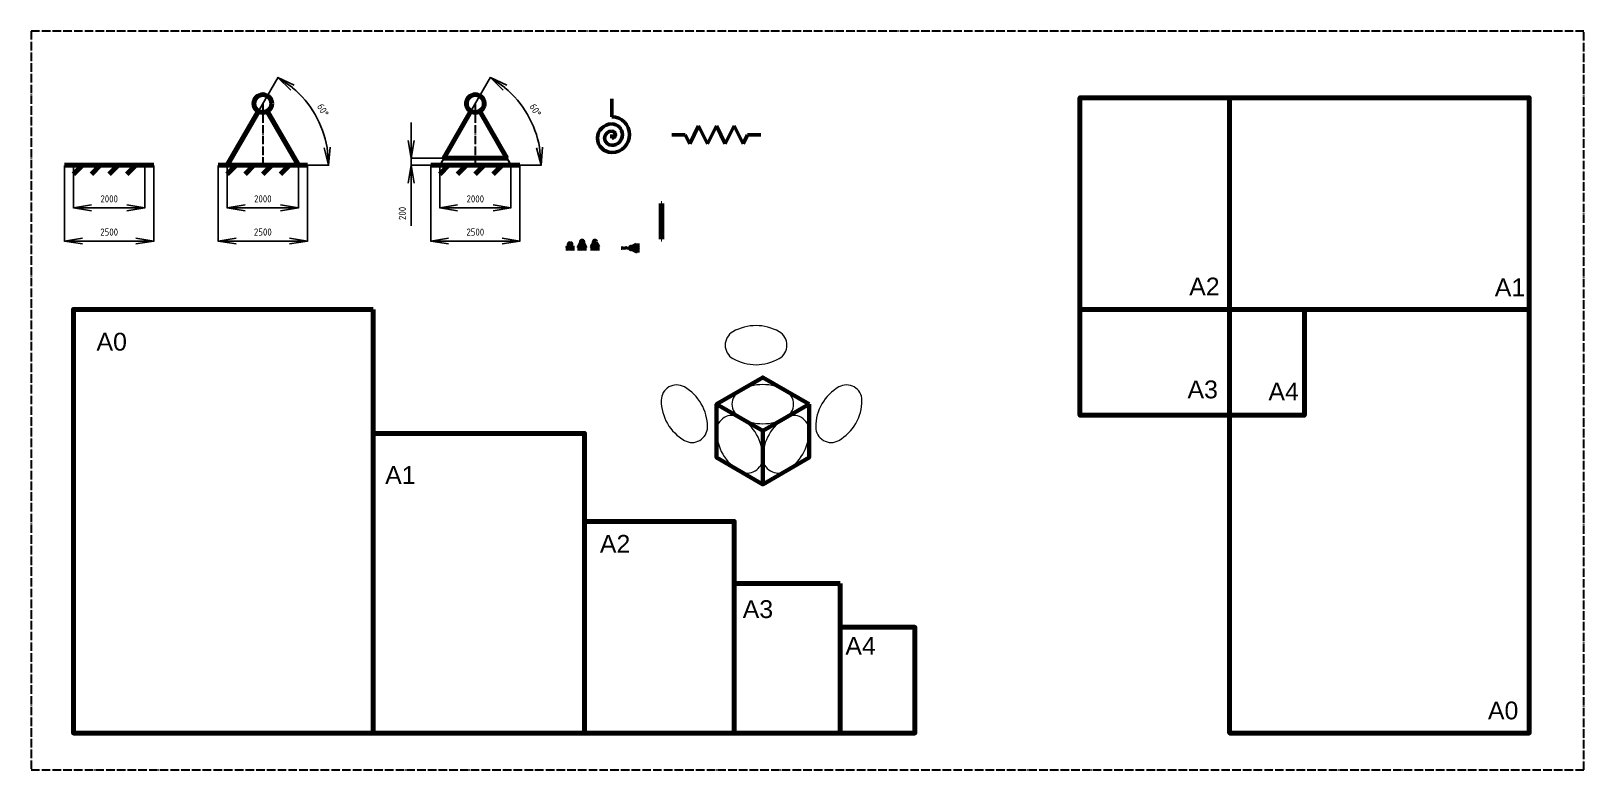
# Model space of a CAD drawing. Header units: millimetres. Extents: x 69 to 9194, y 85 to 2159.
# Drawn here: x 69 to 4428, y 85 to 2159 of the extents above; entities that cross this region are included whole.
import ezdxf

# ---------------------------------------------------------------- set-up
doc = ezdxf.new("R2010")
doc.units = ezdxf.units.MM
doc.linetypes.add('ACAD_ISO04W100', pattern=[30, 24, -3, 0, -3])
doc.layers.get('0').update_dxf_attribs({"lineweight": 100})
for name, color, linetype, lineweight in [('apoio', 7, 'Continuous', 80), ('barra', 7, 'Continuous', 120), ('cargas', 102, 'Continuous', 60), ('centro', 230, 'ACAD_ISO04W100', 30), ('cotas', 30, 'Continuous', 20), ('cotas10x', 30, 'Continuous', 20), ('molas', 7, 'Continuous', 50)]:
    doc.layers.add(name, color=color, linetype=linetype, lineweight=lineweight)
doc.styles.get("Standard").update_dxf_attribs({"font": 'arial.ttf'})
doc.styles.add('texto2', font='ISO.shx')
doc.dimstyles.new('cotas2-10x', dxfattribs={"dimtxt": 20, "dimasz": 50, "dimexe": 1.25, "dimexo": 0.625, "dimgap": 15, "dimtad": 1, "dimdec": 0, "dimlfac": 10, "dimtxsty": 'texto2', "dimblk": 'OPEN', "dimcen": 2.5, "dimclrt": 6, "dimadec": 1, "dimazin": 2, "dimtfac": 1, "dimtdec": 0, "dimtmove": 0, "dimatfit": 3, "dimfxl": 1, "dimarcsym": 0})

# ---------------------------------------------------------------- blocks, each defined once
blk = doc.blocks.new('_Open')
at = {"color": 0, "linetype": 'ByBlock', "lineweight": -2}
for p, q in [((-1, 0.167), (0, 0)), ((-1, -0.167), (0, 0)), ((0, 0), (-1, 0))]:
    blk.add_line(p, q, dxfattribs=at)
blk = doc.blocks.new('*D10')
at = {"layer": 'cotas10x', "color": 0, "lineweight": -2, "transparency": 16777216}
for p, q in [((619.6, 1781.7), (619.6, 1661.7)), ((819.6, 1781.7), (819.6, 1661.7)), ((669.6, 1662.9), (769.6, 1662.9))]:
    blk.add_line(p, q, dxfattribs=at)
at = {"layer": 'Defpoints', "color": 0, "transparency": 16777216}
for p in [(619.6, 1782.3), (819.6, 1782.3), (819.6, 1662.9)]:
    blk.add_point(p, dxfattribs=at)
at = {"layer": 'cotas10x', "color": 0, "lineweight": -2, "transparency": 16777216, "xscale": 50, "yscale": 50, "zscale": 50, "rotation": 180}
blk.add_blockref('_Open', (619.6, 1662.9), dxfattribs=at)
at = {"layer": 'cotas10x', "color": 0, "lineweight": -2, "transparency": 16777216, "xscale": 50, "yscale": 50, "zscale": 50}
blk.add_blockref('_Open', (819.6, 1662.9), dxfattribs=at)
at = {"layer": 'cotas10x', "color": 6, "transparency": 16777216, "insert": (719.6, 1688), "char_height": 20, "attachment_point": 5, "style": 'texto2'}
blk.add_mtext('2000', dxfattribs=at)
blk = doc.blocks.new('*D11')
at = {"layer": 'cotas10x', "color": 0, "lineweight": -2, "transparency": 16777216}
for p, q in [((594.6, 1781.7), (594.6, 1568.5)), ((844.6, 1781.7), (844.6, 1568.5)), ((644.6, 1569.8), (794.6, 1569.8))]:
    blk.add_line(p, q, dxfattribs=at)
at = {"layer": 'Defpoints', "color": 0, "transparency": 16777216}
for p in [(594.6, 1782.3), (844.6, 1782.3), (844.6, 1569.8)]:
    blk.add_point(p, dxfattribs=at)
at = {"layer": 'cotas10x', "color": 0, "lineweight": -2, "transparency": 16777216, "xscale": 50, "yscale": 50, "zscale": 50, "rotation": 180}
blk.add_blockref('_Open', (594.6, 1569.8), dxfattribs=at)
at = {"layer": 'cotas10x', "color": 0, "lineweight": -2, "transparency": 16777216, "xscale": 50, "yscale": 50, "zscale": 50}
blk.add_blockref('_Open', (844.6, 1569.8), dxfattribs=at)
at = {"layer": 'cotas10x', "color": 6, "transparency": 16777216, "insert": (719.6, 1595), "char_height": 20, "attachment_point": 5, "style": 'texto2'}
blk.add_mtext('2500', dxfattribs=at)
blk = doc.blocks.new('*D12')
at = {"layer": 'cotas10x', "color": 0, "lineweight": -2, "transparency": 16777216}
for p, q in [((707.4, 1934.4), (762.6, 2030)), ((820.2, 1782.3), (905.5, 1782.3))]:
    blk.add_line(p, q, dxfattribs=at)
blk.add_arc((619.6, 1782.3), 284.7, 10.0755, 49.9245, dxfattribs=at)
at = {"layer": 'Defpoints', "color": 0, "transparency": 16777216}
for p in [(707.1, 1933.9), (887.1, 1879.7), (619.6, 1782.3), (619.6, 1782.3), (819.6, 1782.3)]:
    blk.add_point(p, dxfattribs=at)
at = {"layer": 'cotas10x', "color": 0, "lineweight": -2, "transparency": 16777216, "xscale": 50, "yscale": 50, "zscale": 50}
for p, rotation in [((761.9, 2028.9), 144.9622402155182), ((904.3, 1782.3), 275.0377597844812)]:
    blk.add_blockref('_Open', p, dxfattribs=dict(at, rotation=rotation))
at = {"layer": 'cotas10x', "color": 6, "transparency": 16777216, "insert": (888.2, 1937.4), "char_height": 20, "attachment_point": 5, "rotation": 300, "style": 'texto2'}
blk.add_mtext('60°', dxfattribs=at)
blk = doc.blocks.new('*D14')
at = {"layer": 'cotas10x', "color": 0, "lineweight": -2, "transparency": 16777216}
for p, q in [((1215.9, 1781.7), (1215.9, 1661.7)), ((1415.9, 1781.7), (1415.9, 1661.7)), ((1265.9, 1662.9), (1365.9, 1662.9))]:
    blk.add_line(p, q, dxfattribs=at)
at = {"layer": 'Defpoints', "color": 0, "transparency": 16777216}
for p in [(1215.9, 1782.3), (1415.9, 1782.3), (1415.9, 1662.9)]:
    blk.add_point(p, dxfattribs=at)
at = {"layer": 'cotas10x', "color": 0, "lineweight": -2, "transparency": 16777216, "xscale": 50, "yscale": 50, "zscale": 50, "rotation": 180}
blk.add_blockref('_Open', (1215.9, 1662.9), dxfattribs=at)
at = {"layer": 'cotas10x', "color": 0, "lineweight": -2, "transparency": 16777216, "xscale": 50, "yscale": 50, "zscale": 50}
blk.add_blockref('_Open', (1415.9, 1662.9), dxfattribs=at)
at = {"layer": 'cotas10x', "color": 6, "transparency": 16777216, "insert": (1315.9, 1688), "char_height": 20, "attachment_point": 5, "style": 'texto2'}
blk.add_mtext('2000', dxfattribs=at)
blk = doc.blocks.new('*D15')
at = {"layer": 'cotas10x', "color": 0, "lineweight": -2, "transparency": 16777216}
for p, q in [((1190.9, 1781.7), (1190.9, 1568.5)), ((1440.9, 1781.7), (1440.9, 1568.5)), ((1240.9, 1569.8), (1390.9, 1569.8))]:
    blk.add_line(p, q, dxfattribs=at)
at = {"layer": 'Defpoints', "color": 0, "transparency": 16777216}
for p in [(1190.9, 1782.3), (1440.9, 1782.3), (1440.9, 1569.8)]:
    blk.add_point(p, dxfattribs=at)
at = {"layer": 'cotas10x', "color": 0, "lineweight": -2, "transparency": 16777216, "xscale": 50, "yscale": 50, "zscale": 50, "rotation": 180}
blk.add_blockref('_Open', (1190.9, 1569.8), dxfattribs=at)
at = {"layer": 'cotas10x', "color": 0, "lineweight": -2, "transparency": 16777216, "xscale": 50, "yscale": 50, "zscale": 50}
blk.add_blockref('_Open', (1440.9, 1569.8), dxfattribs=at)
at = {"layer": 'cotas10x', "color": 6, "transparency": 16777216, "insert": (1315.9, 1595), "char_height": 20, "attachment_point": 5, "style": 'texto2'}
blk.add_mtext('2500', dxfattribs=at)
blk = doc.blocks.new('*D13')
at = {"layer": 'cotas10x', "color": 0, "lineweight": -2, "transparency": 16777216}
for p, q in [((1303.7, 1934.4), (1358.9, 2030)), ((1416.5, 1782.3), (1501.9, 1782.3))]:
    blk.add_line(p, q, dxfattribs=at)
blk.add_arc((1215.9, 1782.3), 284.7, 10.0755, 49.9245, dxfattribs=at)
at = {"layer": 'Defpoints', "color": 0, "transparency": 16777216}
for p in [(1303.4, 1933.9), (1483.4, 1879.7), (1215.9, 1782.3), (1215.9, 1782.3), (1415.9, 1782.3)]:
    blk.add_point(p, dxfattribs=at)
at = {"layer": 'cotas10x', "color": 0, "lineweight": -2, "transparency": 16777216, "xscale": 50, "yscale": 50, "zscale": 50}
for p, rotation in [((1358.3, 2028.9), 144.9622402155182), ((1500.6, 1782.3), 275.0377597844812)]:
    blk.add_blockref('_Open', p, dxfattribs=dict(at, rotation=rotation))
at = {"layer": 'cotas10x', "color": 6, "transparency": 16777216, "insert": (1484.6, 1937.4), "char_height": 20, "attachment_point": 5, "rotation": 300, "style": 'texto2'}
blk.add_mtext('60°', dxfattribs=at)
blk = doc.blocks.new('*D16')
at = {"layer": 'cotas10x', "color": 0, "lineweight": -2, "transparency": 16777216}
for p, q in [((1136.1, 1852.3), (1136.1, 1902.3)), ((1226.8, 1802.3), (1134.8, 1802.3)), ((1136.1, 1802.3), (1136.1, 1782.3)), ((1190.3, 1782.3), (1134.8, 1782.3)), ((1136.1, 1732.3), (1136.1, 1612.3))]:
    blk.add_line(p, q, dxfattribs=at)
at = {"layer": 'Defpoints', "color": 0, "transparency": 16777216}
for p in [(1227.4, 1802.3), (1136.1, 1782.3), (1190.9, 1782.3)]:
    blk.add_point(p, dxfattribs=at)
at = {"layer": 'cotas10x', "color": 0, "lineweight": -2, "transparency": 16777216, "xscale": 50, "yscale": 50, "zscale": 50}
for p, rotation in [((1136.1, 1802.3), 270), ((1136.1, 1782.3), 90)]:
    blk.add_blockref('_Open', p, dxfattribs=dict(at, rotation=rotation))
at = {"layer": 'cotas10x', "color": 6, "transparency": 16777216, "insert": (1111.1, 1647.3), "char_height": 20, "attachment_point": 5, "rotation": 90, "style": 'texto2'}
blk.add_mtext('200', dxfattribs=at)
blk = doc.blocks.new('*D17')
at = {"layer": 'cotas10x', "color": 0, "lineweight": -2, "transparency": 16777216}
for p, q in [((188.3, 1781.7), (188.3, 1661.7)), ((388.3, 1781.7), (388.3, 1661.7)), ((238.3, 1662.9), (338.3, 1662.9))]:
    blk.add_line(p, q, dxfattribs=at)
at = {"layer": 'Defpoints', "color": 0, "transparency": 16777216}
for p in [(188.3, 1782.3), (388.3, 1782.3), (388.3, 1662.9)]:
    blk.add_point(p, dxfattribs=at)
at = {"layer": 'cotas10x', "color": 0, "lineweight": -2, "transparency": 16777216, "xscale": 50, "yscale": 50, "zscale": 50, "rotation": 180}
blk.add_blockref('_Open', (188.3, 1662.9), dxfattribs=at)
at = {"layer": 'cotas10x', "color": 0, "lineweight": -2, "transparency": 16777216, "xscale": 50, "yscale": 50, "zscale": 50}
blk.add_blockref('_Open', (388.3, 1662.9), dxfattribs=at)
at = {"layer": 'cotas10x', "color": 6, "transparency": 16777216, "insert": (288.3, 1688), "char_height": 20, "attachment_point": 5, "style": 'texto2'}
blk.add_mtext('2000', dxfattribs=at)
blk = doc.blocks.new('*D18')
at = {"layer": 'cotas10x', "color": 0, "lineweight": -2, "transparency": 16777216}
for p, q in [((163.3, 1781.7), (163.3, 1568.5)), ((413.3, 1781.7), (413.3, 1568.5)), ((213.3, 1569.8), (363.3, 1569.8))]:
    blk.add_line(p, q, dxfattribs=at)
at = {"layer": 'Defpoints', "color": 0, "transparency": 16777216}
for p in [(163.3, 1782.3), (413.3, 1782.3), (413.3, 1569.8)]:
    blk.add_point(p, dxfattribs=at)
at = {"layer": 'cotas10x', "color": 0, "lineweight": -2, "transparency": 16777216, "xscale": 50, "yscale": 50, "zscale": 50, "rotation": 180}
blk.add_blockref('_Open', (163.3, 1569.8), dxfattribs=at)
at = {"layer": 'cotas10x', "color": 0, "lineweight": -2, "transparency": 16777216, "xscale": 50, "yscale": 50, "zscale": 50}
blk.add_blockref('_Open', (413.3, 1569.8), dxfattribs=at)
at = {"layer": 'cotas10x', "color": 6, "transparency": 16777216, "insert": (288.3, 1595), "char_height": 20, "attachment_point": 5, "style": 'texto2'}
blk.add_mtext('2500', dxfattribs=at)

msp = doc.modelspace()

# ---------------------------------------------------------------- linework, layer by layer
for p, q in [((1768.145, 1558.993), (1754.989, 1551.397)), ((1754.989, 1548.897), (1768.145, 1541.302)), ((1768.145, 1541.302), (1768.145, 1558.993)), ((1770.145, 1560.147), (1770.145, 1562.647)), ((1770.145, 1540.147), (1770.145, 1560.147)), ((1770.145, 1557.647), (1772.645, 1555.147)), ((1770.145, 1552.647), (1772.645, 1550.147)), ((1770.145, 1547.647), (1772.645, 1545.147)), ((1770.145, 1542.647), (1772.645, 1540.147)), ((1770.145, 1540.147), (1770.145, 1537.647))]:
    msp.add_line(p, q)
for points in [[(3433.081, 1972.041), (3433.081, 1378.041), (3013.081, 1378.041), (3013.081, 1972.041)], [(4274.081, 1378.041), (4274.081, 1972.041), (3433.081, 1972.041), (3433.081, 1378.041)], [(1028.824, 1378.041), (187.824, 1378.041), (187.824, 189.041), (1028.824, 189.041)], [(3433.081, 1081.041), (3013.081, 1081.041), (3013.081, 1378.041), (3433.081, 1378.041)], [(4274.081, 1378.041), (3433.081, 1378.041), (3433.081, 189.041), (4274.081, 189.041)], [(3433.081, 1081.041), (3643.081, 1081.041), (3643.081, 1378.041), (3433.081, 1378.041)], [(1028.824, 189.041), (1622.824, 189.041), (1622.824, 1030.041), (1028.824, 1030.041)], [(1622.824, 189.041), (1622.824, 783.041), (2042.824, 783.041), (2042.824, 189.041)], [(2339.824, 609.041), (2339.824, 189.041), (2042.824, 189.041), (2042.824, 609.041)], [(2339.824, 189.041), (2549.824, 189.041), (2549.824, 486.041), (2339.824, 486.041)]]:
    msp.add_lwpolyline(points, close=True)
msp.add_circle((1752.824, 1550.147), 2.5)
at = {"layer": 'apoio'}
for p, q in [((707.092, 1933.893), (619.592, 1782.338)), ((819.592, 1782.338), (732.092, 1933.893)), ((1303.403, 1933.893), (1227.45, 1802.338)), ((1404.356, 1802.338), (1328.403, 1933.893)), ((1227.45, 1802.338), (1404.356, 1802.338)), ((188.255, 1782.338), (163.255, 1782.338)), ((188.255, 1782.338), (388.255, 1782.338)), ((213.255, 1782.338), (188.255, 1757.338)), ((263.255, 1782.338), (238.255, 1757.338)), ((313.255, 1782.338), (288.255, 1757.338)), ((363.255, 1782.338), (338.255, 1757.338)), ((388.255, 1782.338), (413.255, 1782.338)), ((619.592, 1782.338), (594.592, 1782.338)), ((619.592, 1782.338), (819.592, 1782.338)), ((644.592, 1782.338), (619.592, 1757.338)), ((694.592, 1782.338), (669.592, 1757.338)), ((744.592, 1782.338), (719.592, 1757.338)), ((794.592, 1782.338), (769.592, 1757.338)), ((819.592, 1782.338), (844.592, 1782.338)), ((1215.903, 1782.338), (1190.903, 1782.338)), ((1215.903, 1782.338), (1415.903, 1782.338)), ((1240.903, 1782.338), (1215.903, 1757.338)), ((1290.903, 1782.338), (1265.903, 1757.338)), ((1340.903, 1782.338), (1315.903, 1757.338)), ((1390.903, 1782.338), (1365.903, 1757.338)), ((1415.903, 1782.338), (1440.903, 1782.338)), ((1572.158, 1550.147), (1569.658, 1550.147)), ((1572.158, 1550.147), (1592.158, 1550.147)), ((1574.658, 1550.147), (1572.158, 1547.647)), ((1579.658, 1550.147), (1577.158, 1547.647)), ((1584.658, 1550.147), (1582.158, 1547.647)), ((1589.658, 1550.147), (1587.158, 1547.647)), ((1592.158, 1550.147), (1594.658, 1550.147)), ((1605.654, 1550.147), (1603.154, 1550.147)), ((1614.404, 1565.303), (1605.654, 1550.147)), ((1605.654, 1550.147), (1625.654, 1550.147)), ((1608.154, 1550.147), (1605.654, 1547.647)), ((1613.154, 1550.147), (1610.654, 1547.647)), ((1618.154, 1550.147), (1615.654, 1547.647)), ((1625.654, 1550.147), (1616.904, 1565.303)), ((1623.154, 1550.147), (1620.654, 1547.647)), ((1625.654, 1550.147), (1628.154, 1550.147)), ((1641.813, 1550.147), (1639.313, 1550.147)), ((1641.813, 1550.147), (1661.813, 1550.147)), ((1644.313, 1550.147), (1641.813, 1547.647)), ((1650.563, 1565.303), (1642.968, 1552.147)), ((1642.968, 1552.147), (1660.659, 1552.147)), ((1649.313, 1550.147), (1646.813, 1547.647)), ((1654.313, 1550.147), (1651.813, 1547.647)), ((1660.659, 1552.147), (1653.063, 1565.303)), ((1659.313, 1550.147), (1656.813, 1547.647)), ((1661.813, 1550.147), (1664.313, 1550.147))]:
    msp.add_line(p, q, dxfattribs=at)
for centre, radius in [((719.592, 1955.543), 25), ((1315.903, 1955.543), 25), ((1615.654, 1567.468), 2.5), ((1651.813, 1567.468), 2.5)]:
    msp.add_circle(centre, radius, dxfattribs=at)
at = {"layer": 'barra'}
for p, q in [((1838.005, 1574.838), (1838.005, 1674.838)), ((1839.005, 1674.838), (1838.005, 1674.838)), ((1839.005, 1574.838), (1839.005, 1674.838)), ((1839.005, 1574.838), (1838.005, 1574.838))]:
    msp.add_line(p, q, dxfattribs=at)
at = {"layer": 'cargas'}
for p in [(1992.947, 1111.907), (2252.754, 1111.907), (2122.851, 886.907)]:
    msp.add_line(p, (2122.851, 1036.907), dxfattribs=at)
msp.add_lwpolyline([(2252.754, 1111.907), (2122.851, 1186.907), (1992.947, 1111.907), (1992.947, 961.907), (2122.851, 886.907), (2252.754, 961.907)], close=True, dxfattribs=at)
at = {"layer": 'centro'}
for p, q in [((719.592, 1955.543), (719.592, 1782.338)), ((1315.903, 1955.543), (1315.903, 1782.338)), ((1227.45, 1802.338), (1215.903, 1782.338)), ((1404.356, 1802.338), (1415.903, 1782.338)), ((1838.505, 1574.838), (1838.505, 1674.838))]:
    msp.add_line(p, q, dxfattribs=at)
msp.add_lwpolyline([(4427.559, 2159.038), (69.026, 2159.038), (69.026, 85.394), (4427.559, 85.394)], close=True, dxfattribs=at)
at = {"layer": 'cotas'}
for points in [[(2168.735, 1315.072, 0.26794919), (2038.831, 1315.072, 0.57735027), (2038.831, 1240.072, 0.26794919), (2168.735, 1240.072, 0.57735027)], [(1837.681, 1122.735, 0.26794919), (1902.633, 1010.235, 0.57735027), (1967.585, 1047.735, 0.26794919), (1902.633, 1160.235, 0.57735027)], [(2336.266, 1010.235, 0.26794919), (2401.218, 1122.735, 0.57735027), (2336.266, 1160.235, 0.26794919), (2271.315, 1047.735, 0.57735027)]]:
    msp.add_lwpolyline(points, format="xyb", close=True, dxfattribs=at)
for centre, radius, start, end in [((2079.549, 1111.907), 43.301, 120, 240), ((2122.851, 1036.907), 129.904, 60, 120), ((2166.152, 1111.907), 43.301, 300, 60), ((2036.248, 1036.907), 43.301, 60, 180), ((2122.851, 1186.907), 129.904, 240, 300), ((1992.947, 961.907), 129.904, 0, 60), ((2252.754, 961.907), 129.904, 120, 180), ((2209.453, 1036.907), 43.301, 0, 120), ((2122.851, 1036.907), 129.904, 180, 240), ((2122.851, 1036.907), 129.904, 300, 0), ((2079.549, 961.907), 43.301, 240, 0), ((2166.152, 961.907), 43.301, 180, 300)]:
    msp.add_arc(centre, radius, start, end, dxfattribs=at)
at = {"layer": 'molas'}
for p, q in [((1698.989, 1918.4), (1698.989, 1968.4)), ((1917.6, 1842.638), (1942.6, 1892.638)), ((1967.6, 1842.638), (1942.6, 1892.638)), ((1967.6, 1842.638), (1992.6, 1892.638)), ((2017.6, 1842.638), (1992.6, 1892.638)), ((2017.6, 1842.638), (2042.6, 1892.638)), ((2067.6, 1842.638), (2042.6, 1892.638)), ((1698.989, 1868.4), (1698.989, 1858.4)), ((1867.6, 1867.638), (1905.1, 1867.638)), ((1917.6, 1842.638), (1905.1, 1867.638)), ((2067.6, 1842.638), (2080.1, 1867.638)), ((2080.1, 1867.638), (2117.6, 1867.638)), ((1582.158, 1555.147), (1582.158, 1550.147)), ((1725.324, 1550.147), (1729.074, 1550.147)), ((1730.324, 1547.647), (1729.074, 1550.147)), ((1730.324, 1547.647), (1732.824, 1552.647)), ((1735.324, 1547.647), (1732.824, 1552.647)), ((1735.324, 1547.647), (1737.824, 1552.647)), ((1740.324, 1547.647), (1737.824, 1552.647)), ((1740.324, 1547.647), (1742.824, 1552.647)), ((1745.324, 1547.647), (1742.824, 1552.647)), ((1745.324, 1547.647), (1746.574, 1550.147)), ((1746.574, 1550.147), (1750.324, 1550.147))]:
    msp.add_line(p, q, dxfattribs=at)
for centre, radius, start, end in [((1698.989, 1868.4), 50, 270, 90), ((1698.989, 1858.4), 40, 90, 270), ((1698.989, 1858.4), 20, 90, 270), ((1698.989, 1868.4), 30, 270, 90), ((1698.989, 1868.4), 10, 270, 90), ((1582.158, 1560.147), 5, 90, 270), ((1582.158, 1560.147), 3, 90, 270), ((1582.158, 1560.147), 1, 90, 270), ((1582.158, 1561.147), 4, 270, 90), ((1582.158, 1561.147), 2, 270, 90)]:
    msp.add_arc(centre, radius, start, end, dxfattribs=at)

# ---------------------------------------------------------------- texts
at = {"char_height": 50, "attachment_point": 1}
for s, insert in [('A2', (3319.639, 1467.103)), ('A1', (4177.327, 1464.689)), ('A0', (252.668, 1312.247)), ('A3', (3314.807, 1178.297)), ('A4', (3541.913, 1172.377)), ('A1', (1062.895, 937.958)), ('A2', (1665.521, 744.958)), ('A3', (2066.438, 561.709)), ('A4', (2354.505, 458.549)), ('A0', (4158.049, 277.34))]:
    msp.add_mtext_dynamic_manual_height_columns(s, width=166.25933, gutter_width=12.5, heights=[0], dxfattribs=dict(at, insert=insert))

# ---------------------------------------------------------------- dimensions: what is measured, and where the dimension line sits
at = {"layer": 'cotas10x'}
for base, line1, line2, picture, middle in [((887.121, 1879.711), ((707.092, 1933.893), (619.592, 1782.338)), ((619.592, 1782.338), (819.592, 1782.338)), '*D12', (888.242, 1937.443)), ((1483.432, 1879.711), ((1303.403, 1933.893), (1215.903, 1782.338)), ((1215.903, 1782.338), (1415.903, 1782.338)), '*D13', (1484.553, 1937.443))]:
    dim = msp.add_angular_dim_2l(base=base, line1=line1, line2=line2, dimstyle='cotas2-10x', dxfattribs=at)
    dim.commit()
    dim.dimension.update_dxf_attribs({"geometry": picture, "text_midpoint": middle})
dim = msp.add_linear_dim(base=(1136.066, 1782.338), p1=(1227.45, 1802.338), p2=(1190.903, 1782.338), angle=90, dimstyle='cotas2-10x', dxfattribs=at)
dim.commit()
dim.dimension.update_dxf_attribs({"geometry": '*D16', "text_midpoint": (1111.062, 1647.342)})
for base, p1, p2, picture, middle in [((413.255, 1569.75), (163.255, 1782.338), (413.255, 1782.338), '*D18', (288.255, 1595.024)), ((388.255, 1662.949), (188.255, 1782.338), (388.255, 1782.338), '*D17', (288.255, 1687.953)), ((844.592, 1569.75), (594.592, 1782.338), (844.592, 1782.338), '*D11', (719.592, 1595.024)), ((819.592, 1662.949), (619.592, 1782.338), (819.592, 1782.338), '*D10', (719.592, 1687.953)), ((1440.903, 1569.75), (1190.903, 1782.338), (1440.903, 1782.338), '*D15', (1315.903, 1595.024)), ((1415.903, 1662.949), (1215.903, 1782.338), (1415.903, 1782.338), '*D14', (1315.903, 1687.953))]:
    dim = msp.add_linear_dim(base=base, p1=p1, p2=p2, dimstyle='cotas2-10x', dxfattribs=at)
    dim.commit()
    dim.dimension.update_dxf_attribs({"geometry": picture, "text_midpoint": middle})

doc.saveas('drawing.dxf')
